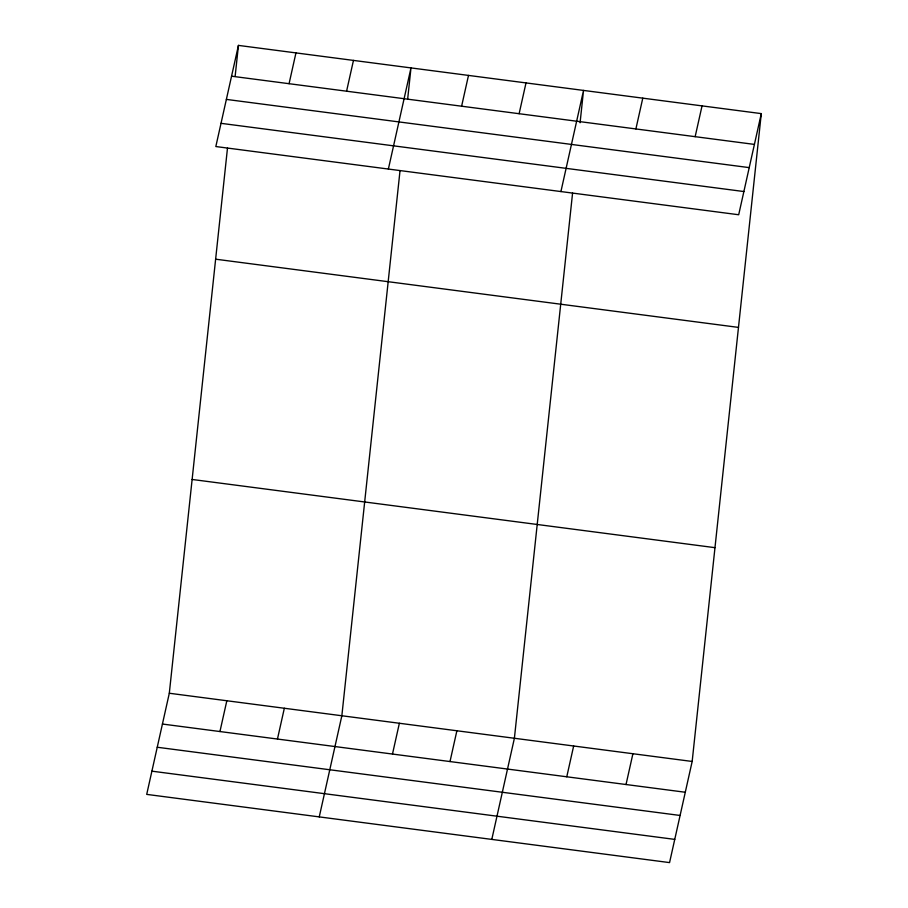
<?xml version="1.0" encoding="UTF-8"?>
<svg xmlns="http://www.w3.org/2000/svg" width="908" height="908" viewBox="0 0 908 908"><rect width="100%" height="100%" fill="white"/><g stroke="black" fill="none" stroke-linecap="round" stroke-linejoin="round"><path stroke-width="1.36" d="M761.29 113.613L738.692 214.753L215.832 146.54L238.441 45.4L761.29 113.613L692.168 761.46L669.559 862.6L146.71 794.386L169.308 693.247L227.488 148.072M235.138 76.34L238.441 45.4M400.031 170.591L341.851 715.754L319.253 816.894M407.681 98.858L410.984 67.907L388.374 169.047M572.573 193.098L514.393 738.272L491.796 839.412M580.076 122.773L583.526 90.425L560.917 191.565M289.073 83.695L295.951 52.902M346.584 91.197L353.462 60.405M219.94 731.542L226.83 700.749M277.462 739.044L284.34 708.251M461.616 106.202L468.494 75.409M519.126 113.704L526.004 82.923M392.483 754.049L399.372 723.256M450.005 761.551L456.883 730.77M635.895 128.947L642.785 98.155M695.153 136.677L702.043 105.884M566.774 776.783L573.652 746.001M626.032 784.523L632.91 753.731M231.551 76.193L754.412 144.406M226.364 99.403L749.225 167.617M221.019 123.329L743.879 191.543M215.627 259.189L738.488 327.402M192.121 479.458L714.982 547.672M169.308 693.247L692.168 761.46M162.43 724.039L685.29 792.253M157.243 747.25L680.092 815.463M151.897 771.164L674.746 839.389"/></g></svg>
